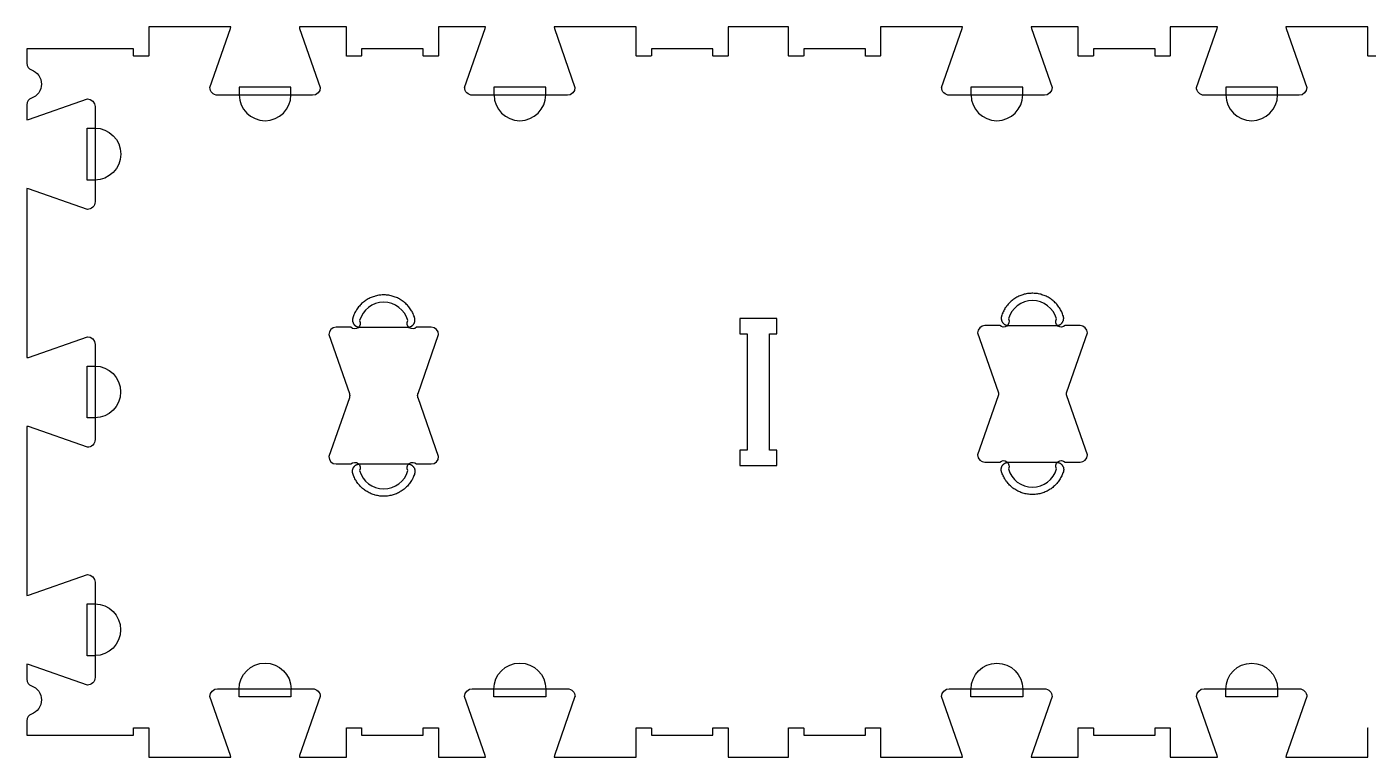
# Model space of a CAD drawing. Header units: centimetres. Extents: x -105.5 to -84.5, y -28.3 to -22.3.
# Drawn here: x -105.51 to -94.52, y -28.3 to -22.32 of the extents above; entities that cross this region are included whole.
import ezdxf

# ---------------------------------------------------------------- set-up
doc = ezdxf.new("R2010")
doc.units = ezdxf.units.CM
doc.header["$MEASUREMENT"] = 0
for name, color, linetype in [('W-S-D v1_3_ANYTOOL_CUTTHROUGH_INSID', 7, 'Continuous'), ('W-S-D v1_4_ANYTOOL_CUTTHROUGH_OUTSI', 7, 'Continuous'), ('W-S-D v1_5_ANYTOOL_HALF_MILL_9MM_IN', 7, 'Continuous')]:
    doc.layers.add(name, color=color, linetype=linetype)

msp = doc.modelspace()

# ---------------------------------------------------------------- linework, layer by layer
at = {"layer": 'W-S-D v1_3_ANYTOOL_CUTTHROUGH_INSID'}
for p, q in [((-99.669, -24.71), (-99.669, -24.835)), ((-99.364, -24.71), (-99.669, -24.71)), ((-99.364, -24.835), (-99.364, -24.71)), ((-99.669, -24.835), (-99.609, -24.835)), ((-99.609, -24.835), (-99.609, -25.79)), ((-99.424, -24.835), (-99.364, -24.835)), ((-99.424, -25.79), (-99.424, -24.835)), ((-99.609, -25.79), (-99.669, -25.79)), ((-99.669, -25.79), (-99.669, -25.915)), ((-99.364, -25.79), (-99.424, -25.79)), ((-99.364, -25.915), (-99.364, -25.79)), ((-99.669, -25.915), (-99.364, -25.915))]:
    msp.add_line(p, q, dxfattribs=at)
at = {"layer": 'W-S-D v1_4_ANYTOOL_CUTTHROUGH_OUTSI'}
for p, q in [((-103.842, -22.32), (-104.514, -22.32)), ((-104.514, -22.32), (-104.514, -22.557)), ((-103.845, -22.334), (-103.842, -22.32)), ((-103.28, -22.32), (-103.278, -22.334)), ((-102.894, -22.32), (-103.28, -22.32)), ((-102.894, -22.557), (-102.894, -22.32)), ((-101.753, -22.32), (-102.139, -22.32)), ((-102.139, -22.32), (-102.139, -22.557)), ((-101.756, -22.334), (-101.753, -22.32)), ((-100.519, -22.32), (-101.191, -22.32)), ((-101.191, -22.32), (-101.189, -22.334)), ((-100.519, -22.557), (-100.519, -22.32)), ((-99.269, -22.32), (-99.764, -22.32)), ((-99.764, -22.32), (-99.764, -22.557)), ((-99.269, -22.557), (-99.269, -22.32)), ((-97.842, -22.32), (-98.514, -22.32)), ((-98.514, -22.32), (-98.514, -22.557)), ((-97.845, -22.334), (-97.842, -22.32)), ((-96.894, -22.32), (-97.28, -22.32)), ((-97.28, -22.32), (-97.278, -22.334)), ((-96.894, -22.557), (-96.894, -22.32)), ((-95.753, -22.32), (-96.139, -22.32)), ((-96.139, -22.32), (-96.139, -22.557)), ((-95.756, -22.334), (-95.753, -22.32)), ((-95.191, -22.32), (-95.189, -22.334)), ((-94.519, -22.32), (-95.191, -22.32)), ((-94.519, -22.557), (-94.519, -22.32)), ((-104.014, -22.817), (-103.845, -22.334)), ((-103.278, -22.334), (-103.109, -22.817)), ((-101.925, -22.817), (-101.756, -22.334)), ((-101.189, -22.334), (-101.02, -22.817)), ((-98.014, -22.817), (-97.845, -22.334)), ((-97.278, -22.334), (-97.109, -22.817)), ((-95.925, -22.817), (-95.756, -22.334)), ((-95.189, -22.334), (-95.02, -22.817)), ((-104.639, -22.5), (-105.514, -22.5)), ((-105.514, -22.5), (-105.514, -22.619)), ((-104.639, -22.557), (-104.639, -22.5)), ((-102.769, -22.5), (-102.769, -22.557)), ((-102.264, -22.5), (-102.769, -22.5)), ((-102.264, -22.557), (-102.264, -22.5)), ((-100.394, -22.5), (-100.394, -22.557)), ((-99.889, -22.5), (-100.394, -22.5)), ((-99.889, -22.557), (-99.889, -22.5)), ((-98.639, -22.5), (-99.144, -22.5)), ((-99.144, -22.5), (-99.144, -22.557)), ((-98.639, -22.557), (-98.639, -22.5)), ((-96.264, -22.5), (-96.769, -22.5)), ((-96.769, -22.5), (-96.769, -22.557)), ((-96.264, -22.557), (-96.264, -22.5)), ((-104.517, -22.56), (-104.637, -22.56)), ((-102.772, -22.56), (-102.892, -22.56)), ((-102.142, -22.56), (-102.262, -22.56)), ((-100.397, -22.56), (-100.517, -22.56)), ((-99.767, -22.56), (-99.887, -22.56)), ((-99.147, -22.56), (-99.267, -22.56)), ((-98.517, -22.56), (-98.637, -22.56)), ((-96.772, -22.56), (-96.892, -22.56)), ((-96.142, -22.56), (-96.262, -22.56)), ((-94.397, -22.56), (-94.517, -22.56)), ((-103.127, -22.862), (-103.148, -22.876)), ((-103.113, -22.841), (-103.127, -22.862)), ((-103.109, -22.817), (-103.113, -22.841)), ((-101.038, -22.862), (-101.059, -22.876)), ((-101.024, -22.841), (-101.038, -22.862)), ((-101.02, -22.817), (-101.024, -22.841)), ((-97.127, -22.862), (-97.148, -22.876)), ((-97.113, -22.841), (-97.127, -22.862)), ((-97.109, -22.817), (-97.113, -22.841)), ((-95.038, -22.862), (-95.059, -22.876)), ((-95.024, -22.841), (-95.038, -22.862)), ((-95.02, -22.817), (-95.024, -22.841)), ((-105.514, -22.958), (-105.514, -23.082)), ((-105.5, -23.08), (-105.017, -22.911)), ((-105.017, -22.911), (-104.994, -22.915)), ((-104.994, -22.915), (-104.973, -22.929)), ((-104.973, -22.929), (-104.959, -22.95)), ((-104.959, -22.95), (-104.954, -22.973)), ((-104.954, -22.973), (-104.954, -23.753)), ((-103.171, -22.88), (-103.951, -22.88)), ((-103.148, -22.876), (-103.171, -22.88)), ((-101.082, -22.88), (-101.862, -22.88)), ((-101.059, -22.876), (-101.082, -22.88)), ((-97.171, -22.88), (-97.951, -22.88)), ((-97.148, -22.876), (-97.171, -22.88)), ((-95.082, -22.88), (-95.862, -22.88)), ((-95.059, -22.876), (-95.082, -22.88)), ((-105.514, -23.082), (-105.5, -23.08)), ((-105.514, -23.645), (-105.514, -25.031)), ((-105.5, -23.647), (-105.514, -23.645)), ((-105.018, -23.816), (-105.5, -23.647)), ((-102.648, -24.524), (-102.657, -24.526)), ((-102.639, -24.522), (-102.648, -24.524)), ((-102.629, -24.52), (-102.639, -24.522)), ((-102.62, -24.519), (-102.629, -24.52)), ((-102.611, -24.518), (-102.62, -24.519)), ((-102.602, -24.517), (-102.611, -24.518)), ((-102.593, -24.517), (-102.602, -24.517)), ((-102.583, -24.517), (-102.593, -24.517)), ((-102.574, -24.517), (-102.583, -24.517)), ((-102.565, -24.518), (-102.574, -24.517)), ((-102.556, -24.519), (-102.565, -24.518)), ((-102.547, -24.52), (-102.556, -24.519)), ((-102.537, -24.522), (-102.547, -24.52)), ((-102.528, -24.524), (-102.537, -24.522)), ((-102.519, -24.526), (-102.528, -24.524)), ((-97.373, -24.524), (-97.381, -24.528)), ((-97.364, -24.521), (-97.373, -24.524)), ((-97.356, -24.518), (-97.364, -24.521)), ((-97.347, -24.515), (-97.356, -24.518)), ((-97.338, -24.512), (-97.347, -24.515)), ((-97.329, -24.51), (-97.338, -24.512)), ((-97.32, -24.508), (-97.329, -24.51)), ((-97.311, -24.506), (-97.32, -24.508)), ((-97.302, -24.505), (-97.311, -24.506)), ((-97.292, -24.504), (-97.302, -24.505)), ((-97.283, -24.504), (-97.292, -24.504)), ((-97.274, -24.503), (-97.283, -24.504)), ((-97.265, -24.503), (-97.274, -24.503)), ((-97.255, -24.504), (-97.265, -24.503)), ((-97.246, -24.504), (-97.255, -24.504)), ((-97.237, -24.505), (-97.246, -24.504)), ((-97.228, -24.506), (-97.237, -24.505)), ((-97.219, -24.508), (-97.228, -24.506)), ((-97.21, -24.51), (-97.219, -24.508)), ((-97.201, -24.512), (-97.21, -24.51)), ((-97.192, -24.515), (-97.201, -24.512)), ((-97.183, -24.518), (-97.192, -24.515)), ((-97.174, -24.521), (-97.183, -24.518)), ((-97.166, -24.524), (-97.174, -24.521)), ((-97.157, -24.528), (-97.166, -24.524)), ((-102.805, -24.63), (-102.81, -24.638)), ((-102.8, -24.623), (-102.805, -24.63)), ((-102.794, -24.615), (-102.8, -24.623)), ((-102.788, -24.608), (-102.794, -24.615)), ((-102.782, -24.601), (-102.788, -24.608)), ((-102.775, -24.595), (-102.782, -24.601)), ((-102.769, -24.588), (-102.775, -24.595)), ((-102.762, -24.582), (-102.769, -24.588)), ((-102.755, -24.576), (-102.762, -24.582)), ((-102.747, -24.57), (-102.755, -24.576)), ((-102.74, -24.565), (-102.747, -24.57)), ((-102.732, -24.56), (-102.74, -24.565)), ((-102.724, -24.555), (-102.732, -24.56)), ((-102.716, -24.55), (-102.724, -24.555)), ((-102.708, -24.546), (-102.716, -24.55)), ((-102.7, -24.542), (-102.708, -24.546)), ((-102.692, -24.538), (-102.7, -24.542)), ((-102.683, -24.535), (-102.692, -24.538)), ((-102.674, -24.532), (-102.683, -24.535)), ((-102.665, -24.529), (-102.674, -24.532)), ((-102.657, -24.526), (-102.665, -24.529)), ((-102.511, -24.529), (-102.519, -24.526)), ((-102.502, -24.532), (-102.511, -24.529)), ((-102.493, -24.535), (-102.502, -24.532)), ((-102.484, -24.538), (-102.493, -24.535)), ((-102.476, -24.542), (-102.484, -24.538)), ((-102.468, -24.546), (-102.476, -24.542)), ((-102.46, -24.55), (-102.468, -24.546)), ((-102.452, -24.555), (-102.46, -24.55)), ((-102.444, -24.56), (-102.452, -24.555)), ((-102.436, -24.565), (-102.444, -24.56)), ((-102.429, -24.57), (-102.436, -24.565)), ((-102.421, -24.576), (-102.429, -24.57)), ((-102.414, -24.582), (-102.421, -24.576)), ((-102.407, -24.588), (-102.414, -24.582)), ((-102.401, -24.595), (-102.407, -24.588)), ((-102.394, -24.601), (-102.401, -24.595)), ((-102.388, -24.608), (-102.394, -24.601)), ((-102.382, -24.615), (-102.388, -24.608)), ((-102.376, -24.623), (-102.382, -24.615)), ((-102.371, -24.63), (-102.376, -24.623)), ((-102.366, -24.638), (-102.371, -24.63)), ((-97.496, -24.632), (-97.501, -24.64)), ((-97.492, -24.624), (-97.496, -24.632)), ((-97.486, -24.616), (-97.492, -24.624)), ((-97.481, -24.609), (-97.486, -24.616)), ((-97.475, -24.601), (-97.481, -24.609)), ((-97.469, -24.594), (-97.475, -24.601)), ((-97.463, -24.587), (-97.469, -24.594)), ((-97.457, -24.581), (-97.463, -24.587)), ((-97.45, -24.574), (-97.457, -24.581)), ((-97.443, -24.568), (-97.45, -24.574)), ((-97.436, -24.562), (-97.443, -24.568)), ((-97.429, -24.557), (-97.436, -24.562)), ((-97.421, -24.551), (-97.429, -24.557)), ((-97.414, -24.546), (-97.421, -24.551)), ((-97.406, -24.541), (-97.414, -24.546)), ((-97.398, -24.536), (-97.406, -24.541)), ((-97.39, -24.532), (-97.398, -24.536)), ((-97.381, -24.528), (-97.39, -24.532)), ((-97.149, -24.532), (-97.157, -24.528)), ((-97.141, -24.536), (-97.149, -24.532)), ((-97.133, -24.541), (-97.141, -24.536)), ((-97.125, -24.546), (-97.133, -24.541)), ((-97.117, -24.551), (-97.125, -24.546)), ((-97.11, -24.557), (-97.117, -24.551)), ((-97.103, -24.562), (-97.11, -24.557)), ((-97.096, -24.568), (-97.103, -24.562)), ((-97.089, -24.574), (-97.096, -24.568)), ((-97.082, -24.581), (-97.089, -24.574)), ((-97.076, -24.587), (-97.082, -24.581)), ((-97.069, -24.594), (-97.076, -24.587)), ((-97.063, -24.601), (-97.069, -24.594)), ((-97.058, -24.609), (-97.063, -24.601)), ((-97.052, -24.616), (-97.058, -24.609)), ((-97.047, -24.624), (-97.052, -24.616)), ((-97.042, -24.632), (-97.047, -24.624)), ((-97.038, -24.64), (-97.042, -24.632)), ((-102.843, -24.713), (-102.844, -24.715)), ((-102.844, -24.715), (-102.844, -24.717)), ((-102.844, -24.717), (-102.844, -24.719)), ((-102.844, -24.719), (-102.844, -24.721)), ((-102.844, -24.721), (-102.844, -24.723)), ((-102.844, -24.723), (-102.844, -24.725)), ((-102.844, -24.725), (-102.844, -24.727)), ((-102.844, -24.727), (-102.844, -24.729)), ((-102.844, -24.729), (-102.843, -24.731)), ((-102.842, -24.709), (-102.843, -24.711)), ((-102.843, -24.711), (-102.843, -24.713)), ((-102.843, -24.731), (-102.843, -24.733)), ((-102.843, -24.733), (-102.843, -24.735)), ((-102.843, -24.735), (-102.842, -24.737)), ((-102.841, -24.705), (-102.842, -24.707)), ((-102.842, -24.707), (-102.842, -24.709)), ((-102.842, -24.737), (-102.842, -24.739)), ((-102.842, -24.739), (-102.841, -24.741)), ((-102.839, -24.696), (-102.841, -24.705)), ((-102.841, -24.741), (-102.84, -24.743)), ((-102.84, -24.743), (-102.839, -24.745)), ((-102.835, -24.687), (-102.839, -24.696)), ((-102.832, -24.679), (-102.835, -24.687)), ((-102.828, -24.67), (-102.832, -24.679)), ((-102.824, -24.662), (-102.828, -24.67)), ((-102.82, -24.654), (-102.824, -24.662)), ((-102.815, -24.646), (-102.82, -24.654)), ((-102.81, -24.638), (-102.815, -24.646)), ((-102.361, -24.646), (-102.366, -24.638)), ((-102.356, -24.654), (-102.361, -24.646)), ((-102.352, -24.662), (-102.356, -24.654)), ((-102.348, -24.67), (-102.352, -24.662)), ((-102.344, -24.679), (-102.348, -24.67)), ((-102.341, -24.687), (-102.344, -24.679)), ((-102.337, -24.696), (-102.341, -24.687)), ((-102.335, -24.705), (-102.337, -24.696)), ((-102.337, -24.745), (-102.336, -24.743)), ((-102.336, -24.743), (-102.335, -24.741)), ((-102.334, -24.707), (-102.335, -24.705)), ((-102.335, -24.739), (-102.334, -24.737)), ((-102.335, -24.741), (-102.335, -24.739)), ((-102.334, -24.709), (-102.334, -24.707)), ((-102.333, -24.711), (-102.334, -24.709)), ((-102.334, -24.737), (-102.333, -24.735)), ((-102.333, -24.713), (-102.333, -24.711)), ((-102.332, -24.715), (-102.333, -24.713)), ((-102.333, -24.731), (-102.332, -24.729)), ((-102.333, -24.733), (-102.333, -24.731)), ((-102.333, -24.735), (-102.333, -24.733)), ((-102.332, -24.717), (-102.332, -24.715)), ((-102.332, -24.719), (-102.332, -24.717)), ((-102.332, -24.721), (-102.332, -24.719)), ((-102.332, -24.723), (-102.332, -24.721)), ((-102.332, -24.725), (-102.332, -24.723)), ((-102.332, -24.727), (-102.332, -24.725)), ((-102.332, -24.729), (-102.332, -24.727)), ((-97.524, -24.697), (-97.525, -24.699)), ((-97.525, -24.699), (-97.525, -24.701)), ((-97.525, -24.701), (-97.525, -24.703)), ((-97.525, -24.703), (-97.525, -24.705)), ((-97.525, -24.705), (-97.525, -24.707)), ((-97.525, -24.707), (-97.525, -24.709)), ((-97.525, -24.709), (-97.525, -24.711)), ((-97.525, -24.711), (-97.525, -24.713)), ((-97.525, -24.713), (-97.525, -24.715)), ((-97.525, -24.715), (-97.525, -24.717)), ((-97.525, -24.717), (-97.524, -24.719)), ((-97.523, -24.693), (-97.524, -24.695)), ((-97.524, -24.695), (-97.524, -24.697)), ((-97.524, -24.719), (-97.524, -24.721)), ((-97.524, -24.721), (-97.523, -24.723)), ((-97.52, -24.682), (-97.523, -24.691)), ((-97.523, -24.691), (-97.523, -24.693)), ((-97.523, -24.723), (-97.523, -24.725)), ((-97.523, -24.725), (-97.522, -24.727)), ((-97.522, -24.727), (-97.521, -24.729)), ((-97.521, -24.729), (-97.521, -24.731)), ((-97.521, -24.731), (-97.52, -24.733)), ((-97.517, -24.673), (-97.52, -24.682)), ((-97.52, -24.733), (-97.519, -24.735)), ((-97.519, -24.735), (-97.518, -24.737)), ((-97.518, -24.737), (-97.517, -24.739)), ((-97.513, -24.665), (-97.517, -24.673)), ((-97.517, -24.739), (-97.516, -24.74)), ((-97.516, -24.74), (-97.515, -24.742)), ((-97.515, -24.742), (-97.514, -24.744)), ((-97.514, -24.744), (-97.512, -24.746)), ((-97.509, -24.656), (-97.513, -24.665)), ((-97.505, -24.648), (-97.509, -24.656)), ((-97.501, -24.64), (-97.505, -24.648)), ((-97.033, -24.648), (-97.038, -24.64)), ((-97.029, -24.656), (-97.033, -24.648)), ((-97.025, -24.665), (-97.029, -24.656)), ((-97.026, -24.746), (-97.025, -24.744)), ((-97.022, -24.673), (-97.025, -24.665)), ((-97.025, -24.744), (-97.024, -24.742)), ((-97.024, -24.742), (-97.023, -24.74)), ((-97.023, -24.74), (-97.022, -24.739)), ((-97.019, -24.682), (-97.022, -24.673)), ((-97.022, -24.739), (-97.021, -24.737)), ((-97.021, -24.737), (-97.02, -24.735)), ((-97.02, -24.735), (-97.019, -24.733)), ((-97.016, -24.691), (-97.019, -24.682)), ((-97.019, -24.733), (-97.018, -24.731)), ((-97.018, -24.731), (-97.017, -24.729)), ((-97.017, -24.729), (-97.016, -24.727)), ((-97.015, -24.693), (-97.016, -24.691)), ((-97.016, -24.725), (-97.015, -24.723)), ((-97.016, -24.727), (-97.016, -24.725)), ((-97.015, -24.695), (-97.015, -24.693)), ((-97.014, -24.697), (-97.015, -24.695)), ((-97.015, -24.721), (-97.014, -24.719)), ((-97.015, -24.723), (-97.015, -24.721)), ((-97.014, -24.699), (-97.014, -24.697)), ((-97.014, -24.701), (-97.014, -24.699)), ((-97.014, -24.703), (-97.014, -24.701)), ((-97.013, -24.705), (-97.014, -24.703)), ((-97.014, -24.713), (-97.013, -24.711)), ((-97.014, -24.715), (-97.014, -24.713)), ((-97.014, -24.717), (-97.014, -24.715)), ((-97.014, -24.719), (-97.014, -24.717)), ((-97.013, -24.707), (-97.013, -24.705)), ((-97.013, -24.709), (-97.013, -24.707)), ((-97.013, -24.711), (-97.013, -24.709)), ((-103.038, -24.842), (-102.869, -25.325)), ((-102.857, -24.782), (-102.978, -24.782)), ((-102.839, -24.745), (-102.839, -24.747)), ((-102.839, -24.747), (-102.838, -24.749)), ((-102.838, -24.749), (-102.837, -24.751)), ((-102.837, -24.751), (-102.836, -24.753)), ((-102.836, -24.753), (-102.835, -24.754)), ((-102.835, -24.754), (-102.833, -24.756)), ((-102.833, -24.756), (-102.832, -24.758)), ((-102.832, -24.758), (-102.831, -24.759)), ((-102.831, -24.759), (-102.83, -24.761)), ((-102.83, -24.761), (-102.828, -24.763)), ((-102.828, -24.763), (-102.827, -24.764)), ((-102.827, -24.764), (-102.825, -24.766)), ((-102.825, -24.766), (-102.824, -24.767)), ((-102.824, -24.767), (-102.822, -24.768)), ((-102.822, -24.768), (-102.821, -24.77)), ((-102.821, -24.77), (-102.819, -24.771)), ((-102.819, -24.771), (-102.817, -24.772)), ((-102.817, -24.772), (-102.816, -24.773)), ((-102.816, -24.773), (-102.814, -24.774)), ((-102.814, -24.774), (-102.812, -24.775)), ((-102.812, -24.775), (-102.81, -24.776)), ((-102.81, -24.776), (-102.808, -24.777)), ((-102.808, -24.777), (-102.806, -24.778)), ((-102.806, -24.778), (-102.804, -24.779)), ((-102.804, -24.779), (-102.802, -24.779)), ((-102.802, -24.779), (-102.8, -24.78)), ((-102.8, -24.78), (-102.798, -24.78)), ((-102.798, -24.78), (-102.796, -24.781)), ((-102.796, -24.781), (-102.794, -24.781)), ((-102.794, -24.781), (-102.792, -24.782)), ((-102.792, -24.782), (-102.79, -24.782)), ((-102.79, -24.782), (-102.788, -24.782)), ((-102.788, -24.782), (-102.786, -24.782)), ((-102.786, -24.782), (-102.784, -24.782)), ((-102.784, -24.782), (-102.392, -24.782)), ((-102.392, -24.782), (-102.39, -24.782)), ((-102.39, -24.782), (-102.388, -24.782)), ((-102.388, -24.782), (-102.386, -24.782)), ((-102.386, -24.782), (-102.384, -24.782)), ((-102.384, -24.782), (-102.382, -24.781)), ((-102.382, -24.781), (-102.38, -24.781)), ((-102.38, -24.781), (-102.378, -24.78)), ((-102.378, -24.78), (-102.376, -24.78)), ((-102.376, -24.78), (-102.374, -24.779)), ((-102.374, -24.779), (-102.372, -24.779)), ((-102.372, -24.779), (-102.37, -24.778)), ((-102.37, -24.778), (-102.368, -24.777)), ((-102.368, -24.777), (-102.366, -24.776)), ((-102.366, -24.776), (-102.364, -24.775)), ((-102.364, -24.775), (-102.362, -24.774)), ((-102.362, -24.774), (-102.36, -24.773)), ((-102.36, -24.773), (-102.359, -24.772)), ((-102.359, -24.772), (-102.357, -24.771)), ((-102.357, -24.771), (-102.355, -24.77)), ((-102.355, -24.77), (-102.354, -24.768)), ((-102.354, -24.768), (-102.352, -24.767)), ((-102.352, -24.767), (-102.351, -24.766)), ((-102.351, -24.766), (-102.349, -24.764)), ((-102.349, -24.764), (-102.348, -24.763)), ((-102.348, -24.763), (-102.346, -24.761)), ((-102.346, -24.761), (-102.345, -24.759)), ((-102.345, -24.759), (-102.344, -24.758)), ((-102.344, -24.758), (-102.343, -24.756)), ((-102.343, -24.756), (-102.341, -24.754)), ((-102.341, -24.754), (-102.34, -24.753)), ((-102.34, -24.753), (-102.339, -24.751)), ((-102.339, -24.751), (-102.338, -24.749)), ((-102.338, -24.749), (-102.337, -24.747)), ((-102.337, -24.747), (-102.337, -24.745)), ((-102.198, -24.782), (-102.319, -24.782)), ((-102.307, -25.325), (-102.138, -24.842)), ((-97.719, -24.828), (-97.55, -25.311)), ((-97.538, -24.768), (-97.659, -24.768)), ((-97.512, -24.746), (-97.511, -24.747)), ((-97.511, -24.747), (-97.51, -24.749)), ((-97.51, -24.749), (-97.508, -24.75)), ((-97.508, -24.75), (-97.507, -24.752)), ((-97.507, -24.752), (-97.505, -24.753)), ((-97.505, -24.753), (-97.504, -24.754)), ((-97.504, -24.754), (-97.502, -24.756)), ((-97.502, -24.756), (-97.5, -24.757)), ((-97.5, -24.757), (-97.499, -24.758)), ((-97.499, -24.758), (-97.497, -24.759)), ((-97.497, -24.759), (-97.495, -24.76)), ((-97.495, -24.76), (-97.493, -24.761)), ((-97.493, -24.761), (-97.491, -24.762)), ((-97.491, -24.762), (-97.49, -24.763)), ((-97.49, -24.763), (-97.488, -24.764)), ((-97.488, -24.764), (-97.486, -24.765)), ((-97.486, -24.765), (-97.484, -24.765)), ((-97.484, -24.765), (-97.482, -24.766)), ((-97.482, -24.766), (-97.48, -24.766)), ((-97.48, -24.766), (-97.478, -24.767)), ((-97.478, -24.767), (-97.476, -24.767)), ((-97.476, -24.767), (-97.474, -24.768)), ((-97.474, -24.768), (-97.472, -24.768)), ((-97.472, -24.768), (-97.469, -24.768)), ((-97.469, -24.768), (-97.467, -24.768)), ((-97.467, -24.768), (-97.465, -24.768)), ((-97.465, -24.768), (-97.073, -24.768)), ((-97.073, -24.768), (-97.071, -24.768)), ((-97.071, -24.768), (-97.069, -24.768)), ((-97.069, -24.768), (-97.067, -24.768)), ((-97.067, -24.768), (-97.065, -24.768)), ((-97.065, -24.768), (-97.063, -24.767)), ((-97.063, -24.767), (-97.061, -24.767)), ((-97.061, -24.767), (-97.059, -24.766)), ((-97.059, -24.766), (-97.057, -24.766)), ((-97.057, -24.766), (-97.055, -24.765)), ((-97.055, -24.765), (-97.053, -24.765)), ((-97.053, -24.765), (-97.051, -24.764)), ((-97.051, -24.764), (-97.049, -24.763)), ((-97.049, -24.763), (-97.047, -24.762)), ((-97.047, -24.762), (-97.045, -24.761)), ((-97.045, -24.761), (-97.044, -24.76)), ((-97.044, -24.76), (-97.042, -24.759)), ((-97.042, -24.759), (-97.04, -24.758)), ((-97.04, -24.758), (-97.038, -24.757)), ((-97.038, -24.757), (-97.037, -24.756)), ((-97.037, -24.756), (-97.035, -24.754)), ((-97.035, -24.754), (-97.033, -24.753)), ((-97.033, -24.753), (-97.032, -24.752)), ((-97.032, -24.752), (-97.03, -24.75)), ((-97.03, -24.75), (-97.029, -24.749)), ((-97.029, -24.749), (-97.028, -24.747)), ((-97.028, -24.747), (-97.026, -24.746)), ((-96.879, -24.768), (-97.001, -24.768)), ((-96.988, -25.311), (-96.819, -24.828)), ((-105.5, -25.029), (-105.017, -24.86)), ((-105.017, -24.86), (-104.994, -24.864)), ((-104.994, -24.864), (-104.973, -24.878)), ((-104.973, -24.878), (-104.959, -24.899)), ((-104.959, -24.899), (-104.954, -24.922)), ((-104.954, -24.922), (-104.954, -25.702)), ((-105.514, -25.031), (-105.5, -25.029)), ((-102.869, -25.359), (-103.038, -25.842)), ((-102.138, -25.842), (-102.307, -25.359)), ((-97.55, -25.345), (-97.719, -25.828)), ((-96.819, -25.828), (-96.988, -25.345)), ((-105.5, -25.596), (-105.514, -25.594)), ((-105.514, -25.594), (-105.514, -26.98)), ((-105.018, -25.765), (-105.5, -25.596)), ((-102.978, -25.902), (-102.857, -25.902)), ((-102.844, -25.955), (-102.843, -25.953)), ((-102.843, -25.949), (-102.842, -25.947)), ((-102.843, -25.951), (-102.843, -25.949)), ((-102.843, -25.953), (-102.843, -25.951)), ((-102.842, -25.945), (-102.841, -25.943)), ((-102.842, -25.947), (-102.842, -25.945)), ((-102.841, -25.943), (-102.84, -25.941)), ((-102.84, -25.941), (-102.839, -25.939)), ((-102.839, -25.937), (-102.838, -25.935)), ((-102.839, -25.939), (-102.839, -25.937)), ((-102.838, -25.935), (-102.837, -25.933)), ((-102.837, -25.933), (-102.836, -25.932)), ((-102.836, -25.932), (-102.835, -25.93)), ((-102.835, -25.93), (-102.833, -25.928)), ((-102.833, -25.928), (-102.832, -25.926)), ((-102.832, -25.926), (-102.831, -25.925)), ((-102.831, -25.925), (-102.83, -25.923)), ((-102.83, -25.923), (-102.828, -25.922)), ((-102.828, -25.922), (-102.827, -25.92)), ((-102.827, -25.92), (-102.825, -25.919)), ((-102.825, -25.919), (-102.824, -25.917)), ((-102.824, -25.917), (-102.822, -25.916)), ((-102.822, -25.916), (-102.821, -25.915)), ((-102.821, -25.915), (-102.819, -25.913)), ((-102.819, -25.913), (-102.817, -25.912)), ((-102.817, -25.912), (-102.816, -25.911)), ((-102.816, -25.911), (-102.814, -25.91)), ((-102.814, -25.91), (-102.812, -25.909)), ((-102.812, -25.909), (-102.81, -25.908)), ((-102.81, -25.908), (-102.808, -25.907)), ((-102.808, -25.907), (-102.806, -25.906)), ((-102.806, -25.906), (-102.804, -25.906)), ((-102.804, -25.906), (-102.802, -25.905)), ((-102.802, -25.905), (-102.8, -25.904)), ((-102.8, -25.904), (-102.798, -25.904)), ((-102.798, -25.904), (-102.796, -25.903)), ((-102.796, -25.903), (-102.794, -25.903)), ((-102.794, -25.903), (-102.792, -25.903)), ((-102.792, -25.903), (-102.79, -25.902)), ((-102.79, -25.902), (-102.788, -25.902)), ((-102.788, -25.902), (-102.786, -25.902)), ((-102.786, -25.902), (-102.784, -25.902)), ((-102.784, -25.902), (-102.392, -25.902)), ((-102.392, -25.902), (-102.39, -25.902)), ((-102.39, -25.902), (-102.388, -25.902)), ((-102.388, -25.902), (-102.386, -25.902)), ((-102.386, -25.902), (-102.384, -25.903)), ((-102.384, -25.903), (-102.382, -25.903)), ((-102.382, -25.903), (-102.38, -25.903)), ((-102.38, -25.903), (-102.378, -25.904)), ((-102.378, -25.904), (-102.376, -25.904)), ((-102.376, -25.904), (-102.374, -25.905)), ((-102.374, -25.905), (-102.372, -25.906)), ((-102.372, -25.906), (-102.37, -25.906)), ((-102.37, -25.906), (-102.368, -25.907)), ((-102.368, -25.907), (-102.366, -25.908)), ((-102.366, -25.908), (-102.364, -25.909)), ((-102.364, -25.909), (-102.362, -25.91)), ((-102.362, -25.91), (-102.36, -25.911)), ((-102.36, -25.911), (-102.359, -25.912)), ((-102.359, -25.912), (-102.357, -25.913)), ((-102.357, -25.913), (-102.355, -25.915)), ((-102.355, -25.915), (-102.354, -25.916)), ((-102.354, -25.916), (-102.352, -25.917)), ((-102.352, -25.917), (-102.351, -25.919)), ((-102.351, -25.919), (-102.349, -25.92)), ((-102.349, -25.92), (-102.348, -25.922)), ((-102.348, -25.922), (-102.346, -25.923)), ((-102.346, -25.923), (-102.345, -25.925)), ((-102.345, -25.925), (-102.344, -25.926)), ((-102.344, -25.926), (-102.343, -25.928)), ((-102.343, -25.928), (-102.341, -25.93)), ((-102.341, -25.93), (-102.34, -25.932)), ((-102.34, -25.932), (-102.339, -25.933)), ((-102.339, -25.933), (-102.338, -25.935)), ((-102.338, -25.935), (-102.337, -25.937)), ((-102.337, -25.937), (-102.337, -25.939)), ((-102.337, -25.939), (-102.336, -25.941)), ((-102.336, -25.941), (-102.335, -25.943)), ((-102.335, -25.943), (-102.335, -25.945)), ((-102.335, -25.945), (-102.334, -25.947)), ((-102.334, -25.947), (-102.333, -25.949)), ((-102.333, -25.949), (-102.333, -25.951)), ((-102.333, -25.951), (-102.333, -25.953)), ((-102.333, -25.953), (-102.332, -25.955)), ((-102.319, -25.902), (-102.198, -25.902)), ((-97.659, -25.888), (-97.538, -25.888)), ((-97.525, -25.939), (-97.524, -25.937)), ((-97.525, -25.941), (-97.525, -25.939)), ((-97.525, -25.943), (-97.525, -25.941)), ((-97.525, -25.945), (-97.525, -25.943)), ((-97.525, -25.947), (-97.525, -25.945)), ((-97.525, -25.949), (-97.525, -25.947)), ((-97.525, -25.952), (-97.525, -25.949)), ((-97.525, -25.954), (-97.525, -25.952)), ((-97.525, -25.956), (-97.525, -25.954)), ((-97.524, -25.935), (-97.523, -25.933)), ((-97.524, -25.937), (-97.524, -25.935)), ((-97.523, -25.931), (-97.522, -25.929)), ((-97.523, -25.933), (-97.523, -25.931)), ((-97.522, -25.929), (-97.521, -25.927)), ((-97.521, -25.925), (-97.52, -25.923)), ((-97.521, -25.927), (-97.521, -25.925)), ((-97.52, -25.923), (-97.519, -25.921)), ((-97.519, -25.921), (-97.518, -25.92)), ((-97.518, -25.92), (-97.517, -25.918)), ((-97.517, -25.918), (-97.516, -25.916)), ((-97.516, -25.916), (-97.515, -25.914)), ((-97.515, -25.914), (-97.514, -25.913)), ((-97.514, -25.913), (-97.512, -25.911)), ((-97.512, -25.911), (-97.511, -25.909)), ((-97.511, -25.909), (-97.51, -25.908)), ((-97.51, -25.908), (-97.508, -25.906)), ((-97.508, -25.906), (-97.507, -25.905)), ((-97.507, -25.905), (-97.505, -25.903)), ((-97.505, -25.903), (-97.504, -25.902)), ((-97.504, -25.902), (-97.502, -25.901)), ((-97.502, -25.901), (-97.5, -25.899)), ((-97.5, -25.899), (-97.499, -25.898)), ((-97.499, -25.898), (-97.497, -25.897)), ((-97.497, -25.897), (-97.495, -25.896)), ((-97.495, -25.896), (-97.493, -25.895)), ((-97.493, -25.895), (-97.491, -25.894)), ((-97.491, -25.894), (-97.49, -25.893)), ((-97.49, -25.893), (-97.488, -25.893)), ((-97.488, -25.893), (-97.486, -25.892)), ((-97.486, -25.892), (-97.484, -25.891)), ((-97.484, -25.891), (-97.482, -25.89)), ((-97.482, -25.89), (-97.48, -25.89)), ((-97.48, -25.89), (-97.478, -25.89)), ((-97.478, -25.89), (-97.476, -25.889)), ((-97.476, -25.889), (-97.474, -25.889)), ((-97.474, -25.889), (-97.472, -25.889)), ((-97.472, -25.889), (-97.469, -25.888)), ((-97.469, -25.888), (-97.467, -25.888)), ((-97.467, -25.888), (-97.465, -25.888)), ((-97.465, -25.888), (-97.073, -25.888)), ((-97.073, -25.888), (-97.071, -25.888)), ((-97.071, -25.888), (-97.069, -25.888)), ((-97.069, -25.888), (-97.067, -25.889)), ((-97.067, -25.889), (-97.065, -25.889)), ((-97.065, -25.889), (-97.063, -25.889)), ((-97.063, -25.889), (-97.061, -25.89)), ((-97.061, -25.89), (-97.059, -25.89)), ((-97.059, -25.89), (-97.057, -25.89)), ((-97.057, -25.89), (-97.055, -25.891)), ((-97.055, -25.891), (-97.053, -25.892)), ((-97.053, -25.892), (-97.051, -25.893)), ((-97.051, -25.893), (-97.049, -25.893)), ((-97.049, -25.893), (-97.047, -25.894)), ((-97.047, -25.894), (-97.045, -25.895)), ((-97.045, -25.895), (-97.044, -25.896)), ((-97.044, -25.896), (-97.042, -25.897)), ((-97.042, -25.897), (-97.04, -25.898)), ((-97.04, -25.898), (-97.038, -25.899)), ((-97.038, -25.899), (-97.037, -25.901)), ((-97.037, -25.901), (-97.035, -25.902)), ((-97.035, -25.902), (-97.033, -25.903)), ((-97.033, -25.903), (-97.032, -25.905)), ((-97.032, -25.905), (-97.03, -25.906)), ((-97.03, -25.906), (-97.029, -25.908)), ((-97.029, -25.908), (-97.028, -25.909)), ((-97.028, -25.909), (-97.026, -25.911)), ((-97.026, -25.911), (-97.025, -25.913)), ((-97.025, -25.913), (-97.024, -25.914)), ((-97.024, -25.914), (-97.023, -25.916)), ((-97.023, -25.916), (-97.022, -25.918)), ((-97.022, -25.918), (-97.021, -25.92)), ((-97.021, -25.92), (-97.02, -25.921)), ((-97.02, -25.921), (-97.019, -25.923)), ((-97.019, -25.923), (-97.018, -25.925)), ((-97.018, -25.925), (-97.017, -25.927)), ((-97.017, -25.927), (-97.016, -25.929)), ((-97.016, -25.929), (-97.016, -25.931)), ((-97.016, -25.931), (-97.015, -25.933)), ((-97.015, -25.933), (-97.015, -25.935)), ((-97.015, -25.935), (-97.014, -25.937)), ((-97.014, -25.937), (-97.014, -25.939)), ((-97.014, -25.939), (-97.014, -25.941)), ((-97.014, -25.941), (-97.014, -25.943)), ((-97.014, -25.943), (-97.013, -25.945)), ((-97.013, -25.952), (-97.014, -25.954)), ((-97.014, -25.954), (-97.014, -25.956)), ((-97.013, -25.945), (-97.013, -25.947)), ((-97.013, -25.947), (-97.013, -25.949)), ((-97.013, -25.949), (-97.013, -25.952)), ((-97.001, -25.888), (-96.879, -25.888)), ((-102.844, -25.957), (-102.844, -25.955)), ((-102.844, -25.959), (-102.844, -25.957)), ((-102.844, -25.961), (-102.844, -25.959)), ((-102.844, -25.963), (-102.844, -25.961)), ((-102.844, -25.965), (-102.844, -25.963)), ((-102.844, -25.967), (-102.844, -25.965)), ((-102.844, -25.97), (-102.844, -25.967)), ((-102.843, -25.972), (-102.844, -25.97)), ((-102.843, -25.974), (-102.843, -25.972)), ((-102.842, -25.976), (-102.843, -25.974)), ((-102.842, -25.978), (-102.842, -25.976)), ((-102.841, -25.98), (-102.842, -25.978)), ((-102.839, -25.988), (-102.841, -25.98)), ((-102.835, -25.997), (-102.839, -25.988)), ((-102.832, -26.006), (-102.835, -25.997)), ((-102.828, -26.014), (-102.832, -26.006)), ((-102.824, -26.023), (-102.828, -26.014)), ((-102.82, -26.031), (-102.824, -26.023)), ((-102.815, -26.039), (-102.82, -26.031)), ((-102.81, -26.047), (-102.815, -26.039)), ((-102.805, -26.054), (-102.81, -26.047)), ((-102.8, -26.062), (-102.805, -26.054)), ((-102.794, -26.069), (-102.8, -26.062)), ((-102.376, -26.062), (-102.382, -26.069)), ((-102.371, -26.054), (-102.376, -26.062)), ((-102.366, -26.047), (-102.371, -26.054)), ((-102.361, -26.039), (-102.366, -26.047)), ((-102.356, -26.031), (-102.361, -26.039)), ((-102.352, -26.023), (-102.356, -26.031)), ((-102.348, -26.014), (-102.352, -26.023)), ((-102.344, -26.006), (-102.348, -26.014)), ((-102.341, -25.997), (-102.344, -26.006)), ((-102.337, -25.988), (-102.341, -25.997)), ((-102.335, -25.98), (-102.337, -25.988)), ((-102.334, -25.978), (-102.335, -25.98)), ((-102.333, -25.974), (-102.334, -25.976)), ((-102.334, -25.976), (-102.334, -25.978)), ((-102.332, -25.97), (-102.333, -25.972)), ((-102.333, -25.972), (-102.333, -25.974)), ((-102.332, -25.955), (-102.332, -25.957)), ((-102.332, -25.957), (-102.332, -25.959)), ((-102.332, -25.959), (-102.332, -25.961)), ((-102.332, -25.961), (-102.332, -25.963)), ((-102.332, -25.963), (-102.332, -25.965)), ((-102.332, -25.965), (-102.332, -25.967)), ((-102.332, -25.967), (-102.332, -25.97)), ((-97.525, -25.958), (-97.525, -25.956)), ((-97.524, -25.96), (-97.525, -25.958)), ((-97.524, -25.962), (-97.524, -25.96)), ((-97.523, -25.964), (-97.524, -25.962)), ((-97.523, -25.966), (-97.523, -25.964)), ((-97.52, -25.975), (-97.523, -25.966)), ((-97.517, -25.983), (-97.52, -25.975)), ((-97.513, -25.992), (-97.517, -25.983)), ((-97.509, -26), (-97.513, -25.992)), ((-97.505, -26.009), (-97.509, -26)), ((-97.501, -26.017), (-97.505, -26.009)), ((-97.496, -26.025), (-97.501, -26.017)), ((-97.492, -26.033), (-97.496, -26.025)), ((-97.486, -26.04), (-97.492, -26.033)), ((-97.481, -26.048), (-97.486, -26.04)), ((-97.475, -26.055), (-97.481, -26.048)), ((-97.469, -26.062), (-97.475, -26.055)), ((-97.463, -26.069), (-97.469, -26.062)), ((-97.069, -26.062), (-97.076, -26.069)), ((-97.063, -26.055), (-97.069, -26.062)), ((-97.058, -26.048), (-97.063, -26.055)), ((-97.052, -26.04), (-97.058, -26.048)), ((-97.047, -26.033), (-97.052, -26.04)), ((-97.042, -26.025), (-97.047, -26.033)), ((-97.038, -26.017), (-97.042, -26.025)), ((-97.033, -26.009), (-97.038, -26.017)), ((-97.029, -26), (-97.033, -26.009)), ((-97.025, -25.992), (-97.029, -26)), ((-97.022, -25.983), (-97.025, -25.992)), ((-97.019, -25.975), (-97.022, -25.983)), ((-97.016, -25.966), (-97.019, -25.975)), ((-97.015, -25.964), (-97.016, -25.966)), ((-97.014, -25.96), (-97.015, -25.962)), ((-97.015, -25.962), (-97.015, -25.964)), ((-97.014, -25.956), (-97.014, -25.958)), ((-97.014, -25.958), (-97.014, -25.96)), ((-102.788, -26.076), (-102.794, -26.069)), ((-102.782, -26.083), (-102.788, -26.076)), ((-102.775, -26.09), (-102.782, -26.083)), ((-102.769, -26.096), (-102.775, -26.09)), ((-102.762, -26.102), (-102.769, -26.096)), ((-102.755, -26.108), (-102.762, -26.102)), ((-102.747, -26.114), (-102.755, -26.108)), ((-102.74, -26.119), (-102.747, -26.114)), ((-102.732, -26.124), (-102.74, -26.119)), ((-102.724, -26.129), (-102.732, -26.124)), ((-102.716, -26.134), (-102.724, -26.129)), ((-102.708, -26.138), (-102.716, -26.134)), ((-102.7, -26.142), (-102.708, -26.138)), ((-102.692, -26.146), (-102.7, -26.142)), ((-102.683, -26.15), (-102.692, -26.146)), ((-102.674, -26.153), (-102.683, -26.15)), ((-102.665, -26.156), (-102.674, -26.153)), ((-102.657, -26.158), (-102.665, -26.156)), ((-102.648, -26.16), (-102.657, -26.158)), ((-102.639, -26.162), (-102.648, -26.16)), ((-102.629, -26.164), (-102.639, -26.162)), ((-102.62, -26.165), (-102.629, -26.164)), ((-102.611, -26.166), (-102.62, -26.165)), ((-102.602, -26.167), (-102.611, -26.166)), ((-102.593, -26.167), (-102.602, -26.167)), ((-102.583, -26.167), (-102.593, -26.167)), ((-102.574, -26.167), (-102.583, -26.167)), ((-102.565, -26.166), (-102.574, -26.167)), ((-102.556, -26.165), (-102.565, -26.166)), ((-102.547, -26.164), (-102.556, -26.165)), ((-102.537, -26.162), (-102.547, -26.164)), ((-102.528, -26.16), (-102.537, -26.162)), ((-102.519, -26.158), (-102.528, -26.16)), ((-102.511, -26.156), (-102.519, -26.158)), ((-102.502, -26.153), (-102.511, -26.156)), ((-102.493, -26.15), (-102.502, -26.153)), ((-102.484, -26.146), (-102.493, -26.15)), ((-102.476, -26.142), (-102.484, -26.146)), ((-102.468, -26.138), (-102.476, -26.142)), ((-102.46, -26.134), (-102.468, -26.138)), ((-102.452, -26.129), (-102.46, -26.134)), ((-102.444, -26.124), (-102.452, -26.129)), ((-102.436, -26.119), (-102.444, -26.124)), ((-102.429, -26.114), (-102.436, -26.119)), ((-102.421, -26.108), (-102.429, -26.114)), ((-102.414, -26.102), (-102.421, -26.108)), ((-102.407, -26.096), (-102.414, -26.102)), ((-102.401, -26.09), (-102.407, -26.096)), ((-102.394, -26.083), (-102.401, -26.09)), ((-102.388, -26.076), (-102.394, -26.083)), ((-102.382, -26.069), (-102.388, -26.076)), ((-97.457, -26.076), (-97.463, -26.069)), ((-97.45, -26.082), (-97.457, -26.076)), ((-97.443, -26.088), (-97.45, -26.082)), ((-97.436, -26.094), (-97.443, -26.088)), ((-97.429, -26.1), (-97.436, -26.094)), ((-97.421, -26.105), (-97.429, -26.1)), ((-97.414, -26.11), (-97.421, -26.105)), ((-97.406, -26.115), (-97.414, -26.11)), ((-97.398, -26.12), (-97.406, -26.115)), ((-97.39, -26.124), (-97.398, -26.12)), ((-97.381, -26.128), (-97.39, -26.124)), ((-97.373, -26.132), (-97.381, -26.128)), ((-97.364, -26.136), (-97.373, -26.132)), ((-97.356, -26.139), (-97.364, -26.136)), ((-97.347, -26.142), (-97.356, -26.139)), ((-97.338, -26.144), (-97.347, -26.142)), ((-97.329, -26.146), (-97.338, -26.144)), ((-97.32, -26.148), (-97.329, -26.146)), ((-97.311, -26.15), (-97.32, -26.148)), ((-97.302, -26.151), (-97.311, -26.15)), ((-97.292, -26.152), (-97.302, -26.151)), ((-97.283, -26.153), (-97.292, -26.152)), ((-97.274, -26.153), (-97.283, -26.153)), ((-97.265, -26.153), (-97.274, -26.153)), ((-97.255, -26.153), (-97.265, -26.153)), ((-97.246, -26.152), (-97.255, -26.153)), ((-97.237, -26.151), (-97.246, -26.152)), ((-97.228, -26.15), (-97.237, -26.151)), ((-97.219, -26.148), (-97.228, -26.15)), ((-97.21, -26.146), (-97.219, -26.148)), ((-97.201, -26.144), (-97.21, -26.146)), ((-97.192, -26.142), (-97.201, -26.144)), ((-97.183, -26.139), (-97.192, -26.142)), ((-97.174, -26.136), (-97.183, -26.139)), ((-97.166, -26.132), (-97.174, -26.136)), ((-97.157, -26.128), (-97.166, -26.132)), ((-97.149, -26.124), (-97.157, -26.128)), ((-97.141, -26.12), (-97.149, -26.124)), ((-97.133, -26.115), (-97.141, -26.12)), ((-97.125, -26.11), (-97.133, -26.115)), ((-97.117, -26.105), (-97.125, -26.11)), ((-97.11, -26.1), (-97.117, -26.105)), ((-97.103, -26.094), (-97.11, -26.1)), ((-97.096, -26.088), (-97.103, -26.094)), ((-97.089, -26.082), (-97.096, -26.088)), ((-97.082, -26.076), (-97.089, -26.082)), ((-97.076, -26.069), (-97.082, -26.076)), ((-105.5, -26.978), (-105.017, -26.809)), ((-105.017, -26.809), (-104.994, -26.813)), ((-104.994, -26.813), (-104.973, -26.827)), ((-104.973, -26.827), (-104.959, -26.848)), ((-104.959, -26.848), (-104.954, -26.871)), ((-104.954, -26.871), (-104.954, -27.651)), ((-105.514, -26.98), (-105.5, -26.978)), ((-105.5, -27.545), (-105.514, -27.543)), ((-105.514, -27.543), (-105.514, -27.667)), ((-105.018, -27.714), (-105.5, -27.545)), ((-104.014, -27.807), (-104.009, -27.784)), ((-103.845, -28.291), (-104.014, -27.807)), ((-104.009, -27.784), (-103.996, -27.763)), ((-103.996, -27.763), (-103.974, -27.749)), ((-103.974, -27.749), (-103.951, -27.745)), ((-103.951, -27.745), (-103.171, -27.745)), ((-103.109, -27.808), (-103.278, -28.291)), ((-101.925, -27.807), (-101.92, -27.784)), ((-101.756, -28.291), (-101.925, -27.807)), ((-101.92, -27.784), (-101.906, -27.763)), ((-101.906, -27.763), (-101.885, -27.749)), ((-101.885, -27.749), (-101.862, -27.745)), ((-101.862, -27.745), (-101.082, -27.745)), ((-101.02, -27.808), (-101.189, -28.291)), ((-98.014, -27.807), (-98.009, -27.784)), ((-97.845, -28.291), (-98.014, -27.807)), ((-98.009, -27.784), (-97.996, -27.763)), ((-97.996, -27.763), (-97.974, -27.749)), ((-97.974, -27.749), (-97.951, -27.745)), ((-97.951, -27.745), (-97.171, -27.745)), ((-97.109, -27.808), (-97.278, -28.291)), ((-95.925, -27.807), (-95.92, -27.784)), ((-95.756, -28.291), (-95.925, -27.807)), ((-95.92, -27.784), (-95.906, -27.763)), ((-95.906, -27.763), (-95.885, -27.749)), ((-95.885, -27.749), (-95.862, -27.745)), ((-95.862, -27.745), (-95.082, -27.745)), ((-95.02, -27.808), (-95.189, -28.291)), ((-105.514, -28.006), (-105.514, -28.125)), ((-105.514, -28.125), (-104.639, -28.125)), ((-104.639, -28.125), (-104.639, -28.067)), ((-104.637, -28.065), (-104.517, -28.065)), ((-104.514, -28.067), (-104.514, -28.305)), ((-102.894, -28.305), (-102.894, -28.067)), ((-102.892, -28.065), (-102.772, -28.065)), ((-102.769, -28.067), (-102.769, -28.125)), ((-102.769, -28.125), (-102.264, -28.125)), ((-102.264, -28.125), (-102.264, -28.067)), ((-102.262, -28.065), (-102.142, -28.065)), ((-102.139, -28.067), (-102.139, -28.305)), ((-100.519, -28.305), (-100.519, -28.067)), ((-100.517, -28.065), (-100.397, -28.065)), ((-100.394, -28.067), (-100.394, -28.125)), ((-100.394, -28.125), (-99.889, -28.125)), ((-99.889, -28.125), (-99.889, -28.067)), ((-99.887, -28.065), (-99.767, -28.065)), ((-99.764, -28.067), (-99.764, -28.305)), ((-99.269, -28.305), (-99.269, -28.067)), ((-99.267, -28.065), (-99.147, -28.065)), ((-99.144, -28.067), (-99.144, -28.125)), ((-99.144, -28.125), (-98.639, -28.125)), ((-98.639, -28.125), (-98.639, -28.067)), ((-98.637, -28.065), (-98.517, -28.065)), ((-98.514, -28.067), (-98.514, -28.305)), ((-96.894, -28.305), (-96.894, -28.067)), ((-96.892, -28.065), (-96.772, -28.065)), ((-96.769, -28.067), (-96.769, -28.125)), ((-96.769, -28.125), (-96.264, -28.125)), ((-96.264, -28.125), (-96.264, -28.067)), ((-96.262, -28.065), (-96.142, -28.065)), ((-96.139, -28.067), (-96.139, -28.305)), ((-94.519, -28.305), (-94.519, -28.067)), ((-104.514, -28.305), (-103.842, -28.305)), ((-103.842, -28.305), (-103.845, -28.291)), ((-103.278, -28.291), (-103.28, -28.305)), ((-103.28, -28.305), (-102.894, -28.305)), ((-102.139, -28.305), (-101.753, -28.305)), ((-101.753, -28.305), (-101.756, -28.291)), ((-101.189, -28.291), (-101.191, -28.305)), ((-101.191, -28.305), (-100.519, -28.305)), ((-99.764, -28.305), (-99.269, -28.305)), ((-98.514, -28.305), (-97.842, -28.305)), ((-97.842, -28.305), (-97.845, -28.291)), ((-97.278, -28.291), (-97.28, -28.305)), ((-97.28, -28.305), (-96.894, -28.305)), ((-96.139, -28.305), (-95.753, -28.305)), ((-95.753, -28.305), (-95.756, -28.291)), ((-95.189, -28.291), (-95.191, -28.305)), ((-95.191, -28.305), (-94.519, -28.305))]:
    msp.add_line(p, q, dxfattribs=at)
for centre, radius, start, end in [((-105.457, -22.619), 0.0575, 180, 250.5288), ((-105.457, -22.958), 0.0575, 109.4712, 180), ((-102.588, -24.782), 0.205, 15.3052, 164.6948), ((-97.269, -24.768), 0.205, 15.3052, 164.6948), ((-102.978, -24.842), 0.06, 90, 180), ((-102.198, -24.842), 0.06, 360, 90), ((-97.659, -24.828), 0.06, 90, 180), ((-96.879, -24.828), 0.06, 360, 90), ((-102.978, -25.842), 0.06, 180, 270), ((-102.198, -25.842), 0.06, 270, 360), ((-97.659, -25.828), 0.06, 180, 270), ((-96.879, -25.828), 0.06, 270, 360), ((-97.269, -25.888), 0.205, 195.3052, 344.6948), ((-102.588, -25.902), 0.205, 195.3052, 344.6948), ((-105.457, -27.667), 0.0575, 180, 250.5288), ((-105.457, -28.006), 0.0575, 109.4712, 180)]:
    msp.add_arc(centre, radius, start, end, dxfattribs=at)
at = {"layer": 'W-S-D v1_4_ANYTOOL_CUTTHROUGH_OUTSI', "extrusion": (0, 0, -1)}
for centre, radius, start, end in [((104.637, -22.557), 0.0025, 270, 0), ((104.517, -22.557), 0.0025, 180, 270), ((102.892, -22.557), 0.0025, 270, 0), ((102.772, -22.557), 0.0025, 180, 270), ((102.262, -22.557), 0.0025, 270, 0), ((102.142, -22.557), 0.0025, 180, 270), ((100.517, -22.557), 0.0025, 270, 0), ((100.397, -22.557), 0.0025, 180, 270), ((99.887, -22.557), 0.0025, 270, 0), ((99.767, -22.557), 0.0025, 180, 270), ((99.267, -22.557), 0.0025, 270, 360), ((99.147, -22.557), 0.0025, 180, 270), ((98.637, -22.557), 0.0025, 270, 360), ((98.517, -22.557), 0.0025, 180, 270), ((96.892, -22.557), 0.0025, 270, 360), ((96.772, -22.557), 0.0025, 180, 270), ((96.262, -22.557), 0.0025, 270, 360), ((96.142, -22.557), 0.0025, 180, 270), ((94.517, -22.557), 0.0025, 270, 0), ((105.517, -22.789), 0.123, 109.4712, 250.5288), ((103.951, -22.818), 0.0623, 269.9129, 0.9681), ((101.862, -22.818), 0.0623, 269.9129, 0.9681), ((97.951, -22.818), 0.0623, 269.9129, 0.9681), ((95.862, -22.818), 0.0623, 269.9129, 0.9681), ((105.017, -23.754), 0.0623, 179.9129, 270.9681), ((102.825, -24.75), 0.045, 150.3052, 315), ((102.351, -24.75), 0.045, 225, 29.6948), ((97.506, -24.736), 0.045, 150.3052, 315), ((97.033, -24.736), 0.045, 225, 29.6948), ((102.927, -25.342), 0.06, 163.3771, 196.6229), ((102.25, -25.342), 0.06, 343.3771, 16.6229), ((97.608, -25.328), 0.06, 163.3771, 196.6229), ((96.931, -25.328), 0.06, 343.3771, 16.6229), ((105.017, -25.703), 0.0623, 179.9129, 270.9681), ((102.825, -25.934), 0.045, 45, 209.6948), ((102.351, -25.934), 0.045, 330.3052, 135), ((97.506, -25.92), 0.045, 45, 209.6948), ((97.033, -25.92), 0.045, 330.3052, 135), ((105.017, -27.652), 0.0623, 179.9129, 270.9681), ((105.517, -27.836), 0.123, 109.4712, 250.5288), ((103.171, -27.807), 0.0623, 89.9129, 180.9681), ((101.082, -27.807), 0.0623, 89.9129, 180.9681), ((97.171, -27.807), 0.0623, 89.9129, 180.9681), ((95.082, -27.807), 0.0623, 89.9129, 180.9681), ((104.637, -28.067), 0.0025, 0, 90), ((104.517, -28.067), 0.0025, 90, 180), ((102.892, -28.067), 0.0025, 0, 90), ((102.772, -28.067), 0.0025, 90, 180), ((102.262, -28.067), 0.0025, 0, 90), ((102.142, -28.067), 0.0025, 90, 180), ((100.517, -28.067), 0.0025, 360, 90), ((100.397, -28.067), 0.0025, 90, 180), ((99.887, -28.067), 0.0025, 0, 90), ((99.767, -28.067), 0.0025, 90, 180), ((99.267, -28.067), 0.0025, 360, 90), ((99.147, -28.067), 0.0025, 90, 180), ((98.637, -28.067), 0.0025, 360, 90), ((98.517, -28.067), 0.0025, 90, 180), ((96.892, -28.067), 0.0025, 0, 90), ((96.772, -28.067), 0.0025, 90, 180), ((96.262, -28.067), 0.0025, 0, 90), ((96.142, -28.067), 0.0025, 90, 180), ((94.517, -28.067), 0.0025, 0, 90)]:
    msp.add_arc(centre, radius, start, end, dxfattribs=at)
at = {"layer": 'W-S-D v1_5_ANYTOOL_HALF_MILL_9MM_IN'}
for p, q in [((-103.349, -22.815), (-103.774, -22.815)), ((-103.774, -22.815), (-103.774, -22.877)), ((-103.349, -22.877), (-103.349, -22.815)), ((-101.685, -22.815), (-101.685, -22.877)), ((-101.26, -22.815), (-101.685, -22.815)), ((-101.26, -22.877), (-101.26, -22.815)), ((-97.774, -22.815), (-97.774, -22.877)), ((-97.349, -22.815), (-97.774, -22.815)), ((-97.349, -22.877), (-97.349, -22.815)), ((-95.26, -22.815), (-95.685, -22.815)), ((-95.685, -22.815), (-95.685, -22.877)), ((-95.26, -22.877), (-95.26, -22.815)), ((-105.019, -23.151), (-104.957, -23.151)), ((-105.019, -23.576), (-105.019, -23.151)), ((-104.957, -23.576), (-105.019, -23.576)), ((-105.019, -25.1), (-104.957, -25.1)), ((-105.019, -25.525), (-105.019, -25.1)), ((-104.957, -25.525), (-105.019, -25.525)), ((-105.019, -27.049), (-104.957, -27.049)), ((-105.019, -27.474), (-105.019, -27.049)), ((-104.957, -27.474), (-105.019, -27.474)), ((-103.774, -27.81), (-103.774, -27.747)), ((-103.349, -27.81), (-103.774, -27.81)), ((-103.349, -27.747), (-103.349, -27.81)), ((-101.685, -27.81), (-101.685, -27.747)), ((-101.26, -27.81), (-101.685, -27.81)), ((-101.26, -27.747), (-101.26, -27.81)), ((-97.774, -27.81), (-97.774, -27.747)), ((-97.349, -27.81), (-97.774, -27.81)), ((-97.349, -27.747), (-97.349, -27.81)), ((-95.685, -27.81), (-95.685, -27.747)), ((-95.26, -27.81), (-95.685, -27.81)), ((-95.26, -27.747), (-95.26, -27.81))]:
    msp.add_line(p, q, dxfattribs=at)
for centre, end in [((-103.561, -22.877), 0), ((-101.472, -22.877), 360), ((-97.561, -22.877), 0), ((-95.472, -22.877), 360)]:
    msp.add_arc(centre, 0.212, 180, end, dxfattribs=at)
at = {"layer": 'W-S-D v1_5_ANYTOOL_HALF_MILL_9MM_IN', "extrusion": (0, 0, -1)}
for centre, radius, start, end in [((104.957, -23.363), 0.213, 90, 270), ((104.957, -25.312), 0.212, 90, 270), ((104.957, -27.261), 0.212, 90, 270), ((103.561, -27.747), 0.213, 360, 180), ((101.472, -27.747), 0.213, 360, 180), ((97.561, -27.747), 0.212, 0, 180), ((95.472, -27.747), 0.212, 360, 180)]:
    msp.add_arc(centre, radius, start, end, dxfattribs=at)

doc.saveas('drawing.dxf')
